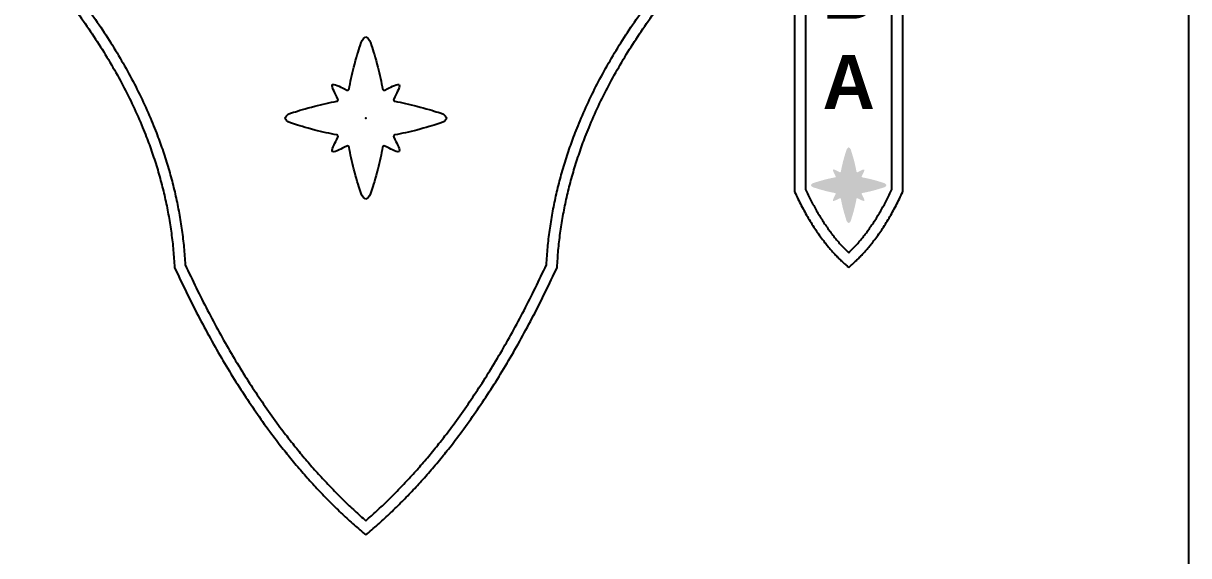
# Model space of a CAD drawing. Header units: metres. Extents: x -6.5 to 29.8, y -1.8 to 5.3.
# Drawn here: x 14.527 to 15.605, y 2.251 to 2.743 of the extents above; entities that cross this region are included whole.
import ezdxf

# ---------------------------------------------------------------- set-up
doc = ezdxf.new("R2010")
doc.units = ezdxf.units.M
for name, color, linetype, true_color in [('BANDERA$BORDE', 40, 'Continuous', 0xffbf00), ('BANDERA$ESTRELLAS$GRANDE', 252, 'Continuous', 0x696969), ('BANDERA$TEXTO', 5, 'Continuous', 0x0000ff), ('FONDO', 7, 'Continuous', 0x0f132e)]:
    doc.layers.add(name, color=color, linetype=linetype, true_color=true_color)
doc.styles.add('Predeterminado', font='')
doc.styles.get('Predeterminado').set_extended_font_data('Arial')

msp = doc.modelspace()

# ---------------------------------------------------------------- hatches: boundary and pattern name
at = {"layer": 'BANDERA$ESTRELLAS$GRANDE', "extrusion": (0, 0, -1)}
msp.add_hatch(color=256, dxfattribs=at).paths.add_polyline_path([(-15.2783, 2.58523), (-15.27665, 2.5819), (-15.27646, 2.58148), (-15.27628, 2.58108), (-15.2762, 2.58088), (-15.27613, 2.58068), (-15.27606, 2.58049), (-15.276, 2.58031), (-15.27597, 2.58022), (-15.27595, 2.58012), (-15.27592, 2.58004), (-15.2759, 2.57995), (-15.27589, 2.57986), (-15.27587, 2.57977), (-15.27586, 2.57969), (-15.27585, 2.5796), (-15.27584, 2.57952), (-15.27584, 2.57948), (-15.27584, 2.57944), (-15.27584, 2.5794), (-15.27584, 2.57936), (-15.27584, 2.57932), (-15.27584, 2.57928), (-15.27584, 2.57924), (-15.27585, 2.5792), (-15.27585, 2.57917), (-15.27586, 2.57913), (-15.27586, 2.57909), (-15.27587, 2.57905), (-15.27588, 2.57902), (-15.27588, 2.57898), (-15.27592, 2.57897), (-15.27596, 2.57896), (-15.27599, 2.57896), (-15.27603, 2.57895), (-15.27607, 2.57895), (-15.27611, 2.57894), (-15.27615, 2.57894), (-15.27619, 2.57894), (-15.27622, 2.57894), (-15.27626, 2.57894), (-15.2763, 2.57894), (-15.27634, 2.57894), (-15.27638, 2.57894), (-15.27643, 2.57894), (-15.27651, 2.57895), (-15.27659, 2.57896), (-15.27668, 2.57897), (-15.27676, 2.57898), (-15.27685, 2.579), (-15.27694, 2.57902), (-15.27703, 2.57904), (-15.27712, 2.57907), (-15.27721, 2.57909), (-15.2774, 2.57915), (-15.27759, 2.57922), (-15.27778, 2.5793), (-15.27798, 2.57938), (-15.27839, 2.57955), (-15.28209, 2.58135), (-15.28211, 2.58136), (-15.28213, 2.58137), (-15.28214, 2.58138), (-15.28216, 2.58139), (-15.28218, 2.5814), (-15.2822, 2.58141), (-15.28222, 2.58142), (-15.28224, 2.58142), (-15.28226, 2.58143), (-15.28228, 2.58143), (-15.2823, 2.58144), (-15.28232, 2.58144), (-15.28234, 2.58145), (-15.28237, 2.58145), (-15.28239, 2.58145), (-15.28241, 2.58145), (-15.28243, 2.58145), (-15.28245, 2.58145), (-15.28247, 2.58145), (-15.28249, 2.58145), (-15.28251, 2.58145), (-15.28254, 2.58145), (-15.28256, 2.58145), (-15.28258, 2.58144), (-15.2826, 2.58144), (-15.28262, 2.58143), (-15.28264, 2.58143), (-15.28266, 2.58142), (-15.28268, 2.58142), (-15.2827, 2.58141), (-15.28272, 2.5814), (-15.28274, 2.58139), (-15.28275, 2.58138), (-15.28277, 2.58137), (-15.28279, 2.58137), (-15.28281, 2.58135), (-15.28283, 2.58134), (-15.28284, 2.58133), (-15.28286, 2.58132), (-15.28288, 2.58131), (-15.28289, 2.58129), (-15.28291, 2.58128), (-15.28292, 2.58127), (-15.28294, 2.58125), (-15.28295, 2.58124), (-15.28297, 2.58122), (-15.28298, 2.5812), (-15.283, 2.58119), (-15.28301, 2.58117), (-15.28302, 2.58115), (-15.28303, 2.58113), (-15.28304, 2.58112), (-15.28305, 2.5811), (-15.28306, 2.58108), (-15.28307, 2.58106), (-15.28308, 2.58104), (-15.28309, 2.58102), (-15.2831, 2.581), (-15.28311, 2.58098), (-15.28311, 2.58096), (-15.28312, 2.58094), (-15.28312, 2.58092), (-15.28313, 2.5809), (-15.28313, 2.58088), (-15.28355, 2.57866), (-15.28405, 2.57627), (-15.28461, 2.57382), (-15.2852, 2.57142), (-15.28595, 2.56862), (-15.28786, 2.56223), (-15.28819, 2.5612), (-15.28829, 2.56091), (-15.28839, 2.56063), (-15.28845, 2.5605), (-15.2885, 2.56038), (-15.28856, 2.56026), (-15.28861, 2.56014), (-15.28867, 2.56003), (-15.28874, 2.55992), (-15.2888, 2.55981), (-15.28884, 2.55976), (-15.28887, 2.55971), (-15.28891, 2.55966), (-15.28894, 2.55961), (-15.28898, 2.55956), (-15.28902, 2.55951), (-15.28906, 2.55946), (-15.2891, 2.55941), (-15.28914, 2.55937), (-15.28918, 2.55932), (-15.28923, 2.55927), (-15.28927, 2.55923), (-15.28932, 2.55918), (-15.28937, 2.55914), (-15.28942, 2.55909), (-15.28947, 2.55905), (-15.28958, 2.55896), (-15.28969, 2.55888), (-15.28981, 2.55879), (-15.28993, 2.55871), (-15.29007, 2.55862), (-15.29021, 2.55854), (-15.29035, 2.55845), (-15.2905, 2.55854), (-15.29064, 2.55862), (-15.29078, 2.55871), (-15.2909, 2.55879), (-15.29102, 2.55888), (-15.29113, 2.55896), (-15.29124, 2.55905), (-15.29129, 2.55909), (-15.29134, 2.55914), (-15.29139, 2.55918), (-15.29144, 2.55923), (-15.29148, 2.55927), (-15.29153, 2.55932), (-15.29157, 2.55937), (-15.29161, 2.55941), (-15.29165, 2.55946), (-15.29169, 2.55951), (-15.29173, 2.55956), (-15.29177, 2.55961), (-15.2918, 2.55966), (-15.29184, 2.55971), (-15.29187, 2.55976), (-15.29191, 2.55981), (-15.29197, 2.55992), (-15.29204, 2.56003), (-15.2921, 2.56014), (-15.29215, 2.56026), (-15.29221, 2.56038), (-15.29226, 2.5605), (-15.29232, 2.56063), (-15.29242, 2.56091), (-15.29252, 2.5612), (-15.29404, 2.56612), (-15.29476, 2.56862), (-15.29551, 2.57142), (-15.2961, 2.57382), (-15.29666, 2.57627), (-15.29716, 2.57866), (-15.29758, 2.58088), (-15.29758, 2.5809), (-15.29759, 2.58092), (-15.29759, 2.58094), (-15.2976, 2.58096), (-15.2976, 2.58098), (-15.29761, 2.581), (-15.29762, 2.58102), (-15.29763, 2.58104), (-15.29763, 2.58106), (-15.29764, 2.58108), (-15.29765, 2.5811), (-15.29766, 2.58112), (-15.29768, 2.58113), (-15.29769, 2.58115), (-15.2977, 2.58117), (-15.29771, 2.58119), (-15.29773, 2.5812), (-15.29774, 2.58122), (-15.29775, 2.58124), (-15.29777, 2.58125), (-15.29778, 2.58127), (-15.2978, 2.58128), (-15.29782, 2.58129), (-15.29783, 2.58131), (-15.29785, 2.58132), (-15.29787, 2.58133), (-15.29788, 2.58134), (-15.2979, 2.58135), (-15.29792, 2.58137), (-15.29794, 2.58137), (-15.29796, 2.58138), (-15.29797, 2.58139), (-15.29799, 2.5814), (-15.29801, 2.58141), (-15.29803, 2.58142), (-15.29805, 2.58142), (-15.29807, 2.58143), (-15.29809, 2.58143), (-15.29811, 2.58144), (-15.29813, 2.58144), (-15.29815, 2.58145), (-15.29817, 2.58145), (-15.29819, 2.58145), (-15.29822, 2.58145), (-15.29824, 2.58145), (-15.29826, 2.58145), (-15.29828, 2.58145), (-15.2983, 2.58145), (-15.29832, 2.58145), (-15.29834, 2.58145), (-15.29837, 2.58145), (-15.29839, 2.58144), (-15.29841, 2.58144), (-15.29843, 2.58143), (-15.29845, 2.58143), (-15.29847, 2.58142), (-15.29849, 2.58142), (-15.29851, 2.58141), (-15.29853, 2.5814), (-15.29855, 2.58139), (-15.29857, 2.58138), (-15.29858, 2.58137), (-15.2986, 2.58136), (-15.29862, 2.58135), (-15.3019, 2.57975), (-15.30232, 2.57955), (-15.30273, 2.57938), (-15.30293, 2.5793), (-15.30312, 2.57922), (-15.30331, 2.57915), (-15.3035, 2.57909), (-15.30359, 2.57907), (-15.30368, 2.57904), (-15.30377, 2.57902), (-15.30386, 2.579), (-15.30395, 2.57898), (-15.30403, 2.57897), (-15.30412, 2.57896), (-15.3042, 2.57895), (-15.30428, 2.57894), (-15.30432, 2.57894), (-15.30437, 2.57894), (-15.30441, 2.57894), (-15.30445, 2.57894), (-15.30448, 2.57894), (-15.30452, 2.57894), (-15.30456, 2.57894), (-15.3046, 2.57894), (-15.30464, 2.57895), (-15.30468, 2.57895), (-15.30472, 2.57896), (-15.30475, 2.57896), (-15.30479, 2.57897), (-15.30483, 2.57898), (-15.30483, 2.57902), (-15.30484, 2.57905), (-15.30485, 2.57909), (-15.30485, 2.57913), (-15.30486, 2.57917), (-15.30486, 2.5792), (-15.30487, 2.57924), (-15.30487, 2.57928), (-15.30487, 2.57932), (-15.30487, 2.57936), (-15.30487, 2.5794), (-15.30487, 2.57944), (-15.30487, 2.57948), (-15.30487, 2.57952), (-15.30486, 2.5796), (-15.30485, 2.57969), (-15.30484, 2.57977), (-15.30482, 2.57986), (-15.3048, 2.57995), (-15.30478, 2.58004), (-15.30476, 2.58012), (-15.30474, 2.58022), (-15.30471, 2.58031), (-15.30465, 2.58049), (-15.30458, 2.58068), (-15.30451, 2.58088), (-15.30443, 2.58108), (-15.30425, 2.58148), (-15.30406, 2.5819), (-15.3024, 2.58525), (-15.30239, 2.58527), (-15.30238, 2.58529), (-15.30237, 2.5853), (-15.30237, 2.58532), (-15.30236, 2.58534), (-15.30236, 2.58536), (-15.30235, 2.58538), (-15.30235, 2.5854), (-15.30234, 2.58542), (-15.30234, 2.58544), (-15.30234, 2.58546), (-15.30234, 2.58548), (-15.30233, 2.5855), (-15.30233, 2.58552), (-15.30233, 2.58554), (-15.30233, 2.58556), (-15.30233, 2.58558), (-15.30234, 2.5856), (-15.30234, 2.58562), (-15.30234, 2.58564), (-15.30234, 2.58566), (-15.30235, 2.58568), (-15.30235, 2.5857), (-15.30236, 2.58572), (-15.30236, 2.58574), (-15.30237, 2.58576), (-15.30238, 2.58578), (-15.30238, 2.5858), (-15.30239, 2.58582), (-15.3024, 2.58584), (-15.30241, 2.58585), (-15.30242, 2.58587), (-15.30242, 2.58589), (-15.30243, 2.5859), (-15.30245, 2.58592), (-15.30246, 2.58594), (-15.30247, 2.58595), (-15.30248, 2.58597), (-15.30249, 2.58599), (-15.30251, 2.586), (-15.30252, 2.58602), (-15.30253, 2.58603), (-15.30255, 2.58605), (-15.30256, 2.58606), (-15.30258, 2.58607), (-15.3026, 2.58609), (-15.30261, 2.5861), (-15.30263, 2.58611), (-15.30265, 2.58612), (-15.30266, 2.58613), (-15.30268, 2.58614), (-15.3027, 2.58615), (-15.30272, 2.58616), (-15.30273, 2.58617), (-15.30275, 2.58618), (-15.30277, 2.58619), (-15.30279, 2.58619), (-15.30281, 2.5862), (-15.30283, 2.58621), (-15.30285, 2.58621), (-15.30287, 2.58622), (-15.30289, 2.58622), (-15.30291, 2.58622), (-15.30513, 2.58664), (-15.30752, 2.58714), (-15.30998, 2.5877), (-15.31238, 2.58829), (-15.31519, 2.58905), (-15.32158, 2.59096), (-15.3226, 2.59128), (-15.3229, 2.59139), (-15.32317, 2.59149), (-15.3233, 2.59154), (-15.32343, 2.5916), (-15.32355, 2.59165), (-15.32366, 2.59171), (-15.32378, 2.59177), (-15.32389, 2.59183), (-15.32399, 2.5919), (-15.32405, 2.59193), (-15.3241, 2.59197), (-15.32415, 2.592), (-15.3242, 2.59204), (-15.32425, 2.59208), (-15.3243, 2.59211), (-15.32434, 2.59215), (-15.32439, 2.59219), (-15.32444, 2.59224), (-15.32449, 2.59228), (-15.32453, 2.59232), (-15.32458, 2.59237), (-15.32462, 2.59242), (-15.32467, 2.59246), (-15.32471, 2.59251), (-15.32476, 2.59257), (-15.32484, 2.59267), (-15.32493, 2.59278), (-15.32501, 2.5929), (-15.3251, 2.59303), (-15.32518, 2.59316), (-15.32527, 2.5933), (-15.32535, 2.59345), (-15.32527, 2.5936), (-15.32518, 2.59374), (-15.3251, 2.59387), (-15.32501, 2.594), (-15.32493, 2.59412), (-15.32484, 2.59423), (-15.32476, 2.59434), (-15.32471, 2.59439), (-15.32467, 2.59444), (-15.32462, 2.59448), (-15.32458, 2.59453), (-15.32453, 2.59458), (-15.32449, 2.59462), (-15.32444, 2.59466), (-15.32439, 2.59471), (-15.32434, 2.59475), (-15.3243, 2.59479), (-15.32425, 2.59482), (-15.3242, 2.59486), (-15.32415, 2.5949), (-15.3241, 2.59493), (-15.32405, 2.59497), (-15.32399, 2.595), (-15.32389, 2.59507), (-15.32378, 2.59513), (-15.32366, 2.59519), (-15.32355, 2.59525), (-15.32343, 2.5953), (-15.3233, 2.59536), (-15.32317, 2.59541), (-15.3229, 2.59551), (-15.3226, 2.59562), (-15.31769, 2.59713), (-15.31519, 2.59785), (-15.31238, 2.59861), (-15.30998, 2.5992), (-15.30752, 2.59976), (-15.30513, 2.60026), (-15.30291, 2.60068), (-15.30289, 2.60068), (-15.30287, 2.60069), (-15.30285, 2.60069), (-15.30283, 2.6007), (-15.30281, 2.6007), (-15.30279, 2.60071), (-15.30277, 2.60071), (-15.30275, 2.60072), (-15.30273, 2.60073), (-15.30272, 2.60074), (-15.3027, 2.60075), (-15.30268, 2.60076), (-15.30266, 2.60077), (-15.30265, 2.60078), (-15.30263, 2.60079), (-15.30261, 2.6008), (-15.3026, 2.60082), (-15.30258, 2.60083), (-15.30256, 2.60084), (-15.30255, 2.60086), (-15.30253, 2.60087), (-15.30252, 2.60088), (-15.30251, 2.6009), (-15.30249, 2.60091), (-15.30248, 2.60093), (-15.30247, 2.60095), (-15.30246, 2.60096), (-15.30245, 2.60098), (-15.30243, 2.601), (-15.30242, 2.60101), (-15.30242, 2.60103), (-15.30241, 2.60105), (-15.3024, 2.60106), (-15.30239, 2.60108), (-15.30238, 2.6011), (-15.30238, 2.60112), (-15.30237, 2.60114), (-15.30236, 2.60116), (-15.30236, 2.60118), (-15.30235, 2.6012), (-15.30235, 2.60122), (-15.30234, 2.60124), (-15.30234, 2.60126), (-15.30234, 2.60128), (-15.30234, 2.6013), (-15.30233, 2.60132), (-15.30233, 2.60134), (-15.30233, 2.60136), (-15.30233, 2.60138), (-15.30233, 2.6014), (-15.30234, 2.60142), (-15.30234, 2.60144), (-15.30234, 2.60146), (-15.30234, 2.60148), (-15.30235, 2.6015), (-15.30235, 2.60152), (-15.30236, 2.60154), (-15.30236, 2.60156), (-15.30237, 2.60158), (-15.30237, 2.6016), (-15.30238, 2.60161), (-15.30239, 2.60163), (-15.3024, 2.60165), (-15.30406, 2.605), (-15.30425, 2.60542), (-15.30443, 2.60582), (-15.30451, 2.60602), (-15.30458, 2.60622), (-15.30465, 2.60641), (-15.30471, 2.60659), (-15.30474, 2.60669), (-15.30476, 2.60678), (-15.30478, 2.60687), (-15.3048, 2.60695), (-15.30482, 2.60704), (-15.30484, 2.60713), (-15.30485, 2.60721), (-15.30486, 2.6073), (-15.30487, 2.60738), (-15.30487, 2.60742), (-15.30487, 2.60746), (-15.30487, 2.6075), (-15.30487, 2.60754), (-15.30487, 2.60758), (-15.30487, 2.60762), (-15.30487, 2.60766), (-15.30486, 2.6077), (-15.30486, 2.60774), (-15.30485, 2.60777), (-15.30485, 2.60781), (-15.30484, 2.60785), (-15.30483, 2.60789), (-15.30483, 2.60792), (-15.30479, 2.60793), (-15.30475, 2.60794), (-15.30472, 2.60794), (-15.30468, 2.60795), (-15.30464, 2.60795), (-15.3046, 2.60796), (-15.30456, 2.60796), (-15.30452, 2.60796), (-15.30448, 2.60796), (-15.30445, 2.60797), (-15.30441, 2.60797), (-15.30437, 2.60796), (-15.30432, 2.60796), (-15.30428, 2.60796), (-15.3042, 2.60795), (-15.30412, 2.60794), (-15.30403, 2.60793), (-15.30395, 2.60792), (-15.30386, 2.6079), (-15.30377, 2.60788), (-15.30368, 2.60786), (-15.30359, 2.60783), (-15.3035, 2.60781), (-15.30331, 2.60775), (-15.30312, 2.60768), (-15.30293, 2.60761), (-15.30273, 2.60752), (-15.30232, 2.60735), (-15.3019, 2.60716), (-15.29856, 2.60549), (-15.29854, 2.60549), (-15.29852, 2.60548), (-15.2985, 2.60547), (-15.29848, 2.60546), (-15.29846, 2.60546), (-15.29844, 2.60545), (-15.29842, 2.60545), (-15.2984, 2.60544), (-15.29838, 2.60544), (-15.29836, 2.60544), (-15.29834, 2.60543), (-15.29832, 2.60543), (-15.2983, 2.60543), (-15.29828, 2.60543), (-15.29826, 2.60543), (-15.29824, 2.60543), (-15.29822, 2.60543), (-15.2982, 2.60543), (-15.29818, 2.60543), (-15.29816, 2.60544), (-15.29814, 2.60544), (-15.29812, 2.60544), (-15.2981, 2.60545), (-15.29808, 2.60545), (-15.29806, 2.60546), (-15.29804, 2.60546), (-15.29802, 2.60547), (-15.29801, 2.60548), (-15.29799, 2.60549), (-15.29797, 2.60549), (-15.29795, 2.6055), (-15.29793, 2.60551), (-15.29792, 2.60552), (-15.2979, 2.60553), (-15.29788, 2.60554), (-15.29787, 2.60555), (-15.29785, 2.60556), (-15.29783, 2.60558), (-15.29782, 2.60559), (-15.2978, 2.6056), (-15.29779, 2.60562), (-15.29777, 2.60563), (-15.29776, 2.60565), (-15.29775, 2.60566), (-15.29773, 2.60568), (-15.29772, 2.60569), (-15.29771, 2.60571), (-15.2977, 2.60572), (-15.29768, 2.60574), (-15.29767, 2.60576), (-15.29766, 2.60578), (-15.29765, 2.60579), (-15.29764, 2.60581), (-15.29763, 2.60583), (-15.29763, 2.60585), (-15.29762, 2.60587), (-15.29761, 2.60589), (-15.29761, 2.60591), (-15.2976, 2.60592), (-15.29759, 2.60594), (-15.29759, 2.60596), (-15.29759, 2.60598), (-15.29758, 2.606), (-15.29717, 2.60823), (-15.29666, 2.61062), (-15.2961, 2.61307), (-15.29551, 2.61548), (-15.29476, 2.61828), (-15.29285, 2.62467), (-15.29252, 2.6257), (-15.29242, 2.62599), (-15.29232, 2.62627), (-15.29226, 2.6264), (-15.29221, 2.62652), (-15.29215, 2.62664), (-15.2921, 2.62676), (-15.29204, 2.62687), (-15.29197, 2.62698), (-15.29191, 2.62709), (-15.29187, 2.62714), (-15.29184, 2.62719), (-15.2918, 2.62724), (-15.29177, 2.62729), (-15.29173, 2.62734), (-15.29169, 2.62739), (-15.29165, 2.62744), (-15.29161, 2.62749), (-15.29157, 2.62753), (-15.29153, 2.62758), (-15.29148, 2.62763), (-15.29144, 2.62767), (-15.29139, 2.62772), (-15.29134, 2.62776), (-15.29129, 2.62781), (-15.29124, 2.62785), (-15.29113, 2.62794), (-15.29102, 2.62802), (-15.2909, 2.62811), (-15.29078, 2.6282), (-15.29064, 2.62828), (-15.2905, 2.62837), (-15.29035, 2.62845), (-15.29021, 2.62837), (-15.29007, 2.62828), (-15.28993, 2.6282), (-15.28981, 2.62811), (-15.28969, 2.62802), (-15.28958, 2.62794), (-15.28947, 2.62785), (-15.28942, 2.62781), (-15.28937, 2.62776), (-15.28932, 2.62772), (-15.28927, 2.62767), (-15.28923, 2.62763), (-15.28918, 2.62758), (-15.28914, 2.62753), (-15.2891, 2.62749), (-15.28906, 2.62744), (-15.28902, 2.62739), (-15.28898, 2.62734), (-15.28894, 2.62729), (-15.28891, 2.62724), (-15.28887, 2.62719), (-15.28884, 2.62714), (-15.2888, 2.62709), (-15.28874, 2.62698), (-15.28867, 2.62687), (-15.28861, 2.62676), (-15.28856, 2.62664), (-15.2885, 2.62652), (-15.28845, 2.6264), (-15.28839, 2.62627), (-15.28829, 2.62599), (-15.28819, 2.6257), (-15.28667, 2.62078), (-15.28595, 2.61828), (-15.2852, 2.61548), (-15.28461, 2.61307), (-15.28404, 2.61062), (-15.28354, 2.60823), (-15.28313, 2.606), (-15.28312, 2.60598), (-15.28312, 2.60596), (-15.28311, 2.60594), (-15.28311, 2.60592), (-15.2831, 2.60591), (-15.2831, 2.60589), (-15.28309, 2.60587), (-15.28308, 2.60585), (-15.28307, 2.60583), (-15.28307, 2.60581), (-15.28306, 2.60579), (-15.28305, 2.60578), (-15.28304, 2.60576), (-15.28303, 2.60574), (-15.28301, 2.60572), (-15.283, 2.60571), (-15.28299, 2.60569), (-15.28298, 2.60568), (-15.28296, 2.60566), (-15.28295, 2.60565), (-15.28293, 2.60563), (-15.28292, 2.60562), (-15.28291, 2.6056), (-15.28289, 2.60559), (-15.28287, 2.60558), (-15.28286, 2.60556), (-15.28284, 2.60555), (-15.28283, 2.60554), (-15.28281, 2.60553), (-15.28279, 2.60552), (-15.28277, 2.60551), (-15.28276, 2.6055), (-15.28274, 2.60549), (-15.28272, 2.60549), (-15.2827, 2.60548), (-15.28269, 2.60547), (-15.28267, 2.60546), (-15.28265, 2.60546), (-15.28263, 2.60545), (-15.28261, 2.60545), (-15.28259, 2.60544), (-15.28257, 2.60544), (-15.28255, 2.60544), (-15.28253, 2.60543), (-15.28251, 2.60543), (-15.28249, 2.60543), (-15.28247, 2.60543), (-15.28245, 2.60543), (-15.28243, 2.60543), (-15.28241, 2.60543), (-15.28239, 2.60543), (-15.28237, 2.60543), (-15.28235, 2.60544), (-15.28232, 2.60544), (-15.28231, 2.60544), (-15.28229, 2.60545), (-15.28227, 2.60545), (-15.28225, 2.60546), (-15.28223, 2.60546), (-15.28221, 2.60547), (-15.28219, 2.60548), (-15.28217, 2.60549), (-15.28215, 2.60549), (-15.2788, 2.60716), (-15.27839, 2.60735), (-15.27798, 2.60752), (-15.27778, 2.60761), (-15.27759, 2.60768), (-15.2774, 2.60775), (-15.27721, 2.60781), (-15.27712, 2.60783), (-15.27703, 2.60786), (-15.27694, 2.60788), (-15.27685, 2.6079), (-15.27676, 2.60792), (-15.27668, 2.60793), (-15.27659, 2.60794), (-15.27651, 2.60795), (-15.27643, 2.60796), (-15.27638, 2.60796), (-15.27634, 2.60796), (-15.2763, 2.60797), (-15.27626, 2.60797), (-15.27622, 2.60796), (-15.27619, 2.60796), (-15.27615, 2.60796), (-15.27611, 2.60796), (-15.27607, 2.60795), (-15.27603, 2.60795), (-15.27599, 2.60794), (-15.27596, 2.60794), (-15.27592, 2.60793), (-15.27588, 2.60792), (-15.27588, 2.60789), (-15.27587, 2.60785), (-15.27586, 2.60781), (-15.27586, 2.60777), (-15.27585, 2.60774), (-15.27585, 2.6077), (-15.27584, 2.60766), (-15.27584, 2.60762), (-15.27584, 2.60758), (-15.27584, 2.60754), (-15.27584, 2.6075), (-15.27584, 2.60746), (-15.27584, 2.60742), (-15.27584, 2.60738), (-15.27585, 2.6073), (-15.27586, 2.60721), (-15.27587, 2.60713), (-15.27589, 2.60704), (-15.2759, 2.60695), (-15.27592, 2.60687), (-15.27595, 2.60678), (-15.27597, 2.60669), (-15.276, 2.60659), (-15.27606, 2.60641), (-15.27613, 2.60622), (-15.2762, 2.60602), (-15.27628, 2.60582), (-15.27646, 2.60542), (-15.27665, 2.605), (-15.27831, 2.60165), (-15.27832, 2.60163), (-15.27833, 2.60161), (-15.27833, 2.6016), (-15.27834, 2.60158), (-15.27835, 2.60156), (-15.27835, 2.60154), (-15.27836, 2.60152), (-15.27836, 2.6015), (-15.27837, 2.60148), (-15.27837, 2.60146), (-15.27837, 2.60144), (-15.27837, 2.60142), (-15.27838, 2.6014), (-15.27838, 2.60138), (-15.27838, 2.60136), (-15.27838, 2.60134), (-15.27838, 2.60132), (-15.27837, 2.6013), (-15.27837, 2.60128), (-15.27837, 2.60126), (-15.27837, 2.60124), (-15.27836, 2.60122), (-15.27836, 2.6012), (-15.27835, 2.60118), (-15.27835, 2.60116), (-15.27834, 2.60114), (-15.27833, 2.60112), (-15.27833, 2.6011), (-15.27832, 2.60108), (-15.27831, 2.60106), (-15.2783, 2.60105), (-15.27829, 2.60103), (-15.27828, 2.60101), (-15.27827, 2.601), (-15.27826, 2.60098), (-15.27825, 2.60096), (-15.27824, 2.60095), (-15.27823, 2.60093), (-15.27822, 2.60091), (-15.2782, 2.6009), (-15.27819, 2.60088), (-15.27817, 2.60087), (-15.27816, 2.60086), (-15.27814, 2.60084), (-15.27813, 2.60083), (-15.27811, 2.60082), (-15.2781, 2.6008), (-15.27808, 2.60079), (-15.27806, 2.60078), (-15.27805, 2.60077), (-15.27803, 2.60076), (-15.27801, 2.60075), (-15.27799, 2.60074), (-15.27797, 2.60073), (-15.27796, 2.60072), (-15.27794, 2.60071), (-15.27792, 2.60071), (-15.2779, 2.6007), (-15.27788, 2.6007), (-15.27786, 2.60069), (-15.27784, 2.60069), (-15.27782, 2.60068), (-15.2778, 2.60068), (-15.27558, 2.60026), (-15.27318, 2.59976), (-15.27073, 2.5992), (-15.26833, 2.59861), (-15.26552, 2.59785), (-15.25913, 2.59594), (-15.25811, 2.59562), (-15.25781, 2.59551), (-15.25754, 2.59541), (-15.25741, 2.59536), (-15.25728, 2.5953), (-15.25716, 2.59525), (-15.25704, 2.59519), (-15.25693, 2.59513), (-15.25682, 2.59507), (-15.25672, 2.595), (-15.25666, 2.59497), (-15.25661, 2.59493), (-15.25656, 2.5949), (-15.25651, 2.59486), (-15.25646, 2.59482), (-15.25641, 2.59479), (-15.25637, 2.59475), (-15.25632, 2.59471), (-15.25627, 2.59466), (-15.25622, 2.59462), (-15.25618, 2.59458), (-15.25613, 2.59453), (-15.25609, 2.59448), (-15.25604, 2.59444), (-15.256, 2.59439), (-15.25595, 2.59434), (-15.25587, 2.59423), (-15.25578, 2.59412), (-15.25569, 2.594), (-15.25561, 2.59387), (-15.25552, 2.59374), (-15.25544, 2.5936), (-15.25535, 2.59345), (-15.25544, 2.5933), (-15.25552, 2.59316), (-15.25561, 2.59303), (-15.25569, 2.5929), (-15.25578, 2.59278), (-15.25587, 2.59267), (-15.25595, 2.59257), (-15.256, 2.59251), (-15.25604, 2.59246), (-15.25609, 2.59242), (-15.25613, 2.59237), (-15.25618, 2.59232), (-15.25622, 2.59228), (-15.25627, 2.59224), (-15.25632, 2.59219), (-15.25637, 2.59215), (-15.25641, 2.59211), (-15.25646, 2.59208), (-15.25651, 2.59204), (-15.25656, 2.592), (-15.25661, 2.59197), (-15.25666, 2.59193), (-15.25672, 2.5919), (-15.25682, 2.59183), (-15.25693, 2.59177), (-15.25704, 2.59171), (-15.25716, 2.59165), (-15.25728, 2.5916), (-15.25741, 2.59154), (-15.25754, 2.59149), (-15.25781, 2.59139), (-15.25811, 2.59128), (-15.26302, 2.58977), (-15.26552, 2.58905), (-15.26833, 2.58829), (-15.27073, 2.5877), (-15.27318, 2.58714), (-15.27558, 2.58664), (-15.2778, 2.58622), (-15.27782, 2.58622), (-15.27784, 2.58622), (-15.27786, 2.58621), (-15.27788, 2.58621), (-15.2779, 2.5862), (-15.27792, 2.58619), (-15.27794, 2.58619), (-15.27796, 2.58618), (-15.27797, 2.58617), (-15.27799, 2.58616), (-15.27801, 2.58615), (-15.27803, 2.58614), (-15.27805, 2.58613), (-15.27806, 2.58612), (-15.27808, 2.58611), (-15.2781, 2.5861), (-15.27811, 2.58609), (-15.27813, 2.58607), (-15.27814, 2.58606), (-15.27816, 2.58605), (-15.27817, 2.58603), (-15.27819, 2.58602), (-15.2782, 2.586), (-15.27822, 2.58599), (-15.27823, 2.58597), (-15.27824, 2.58595), (-15.27825, 2.58594), (-15.27826, 2.58592), (-15.27827, 2.5859), (-15.27828, 2.58589), (-15.27829, 2.58587), (-15.2783, 2.58585), (-15.27831, 2.58584), (-15.27832, 2.58582), (-15.27833, 2.5858), (-15.27833, 2.58578), (-15.27834, 2.58576), (-15.27835, 2.58574), (-15.27835, 2.58572), (-15.27836, 2.5857), (-15.27836, 2.58568), (-15.27837, 2.58566), (-15.27837, 2.58564), (-15.27837, 2.58562), (-15.27837, 2.5856), (-15.27838, 2.58558), (-15.27838, 2.58556), (-15.27838, 2.58554), (-15.27838, 2.58552), (-15.27838, 2.5855), (-15.27837, 2.58548), (-15.27837, 2.58546), (-15.27837, 2.58544), (-15.27837, 2.58542), (-15.27836, 2.5854), (-15.27836, 2.58538), (-15.27835, 2.58536), (-15.27835, 2.58534), (-15.27834, 2.58532), (-15.27833, 2.5853), (-15.27833, 2.58529), (-15.27832, 2.58527), (-15.27831, 2.58525)], flags=0)

# ---------------------------------------------------------------- linework, layer by layer
at = {"layer": 'BANDERA$BORDE'}
for points in [[(15.34035, 2.58733), (15.34035, 3.37012), (15.24035, 3.37012), (15.24035, 2.58733)], [(15.33035, 2.58954), (15.33035, 3.36012), (15.25035, 3.36012), (15.25035, 2.58954)]]:
    msp.add_lwpolyline(points, dxfattribs=at)
for points in [[(14.54364, 2.79463), (14.65968, 2.65963), (14.66665, 2.51746)], [(14.55364, 2.79833), (14.66878, 2.66298), (14.67654, 2.5199)], [(15.01074, 2.5199), (15.0185, 2.66298), (15.13364, 2.79833)], [(15.02063, 2.51746), (15.02761, 2.65963), (15.14364, 2.79463)], [(15.25035, 2.58954), (15.26774, 2.55257), (15.29035, 2.53088)], [(15.29035, 2.53088), (15.31297, 2.55257), (15.33035, 2.58954)], [(15.24035, 2.58733), (15.26141, 2.5417), (15.29035, 2.51746)], [(15.29035, 2.51746), (15.3193, 2.5417), (15.34035, 2.58733)], [(14.66665, 2.51746), (14.74119, 2.35593), (14.84364, 2.27012)], [(14.67654, 2.5199), (14.74752, 2.36679), (14.84364, 2.28326)], [(14.84364, 2.28326), (14.93976, 2.36679), (15.01074, 2.5199)], [(14.84364, 2.27012), (14.94609, 2.35593), (15.02063, 2.51746)]]:
    msp.add_open_spline(points, degree=2, dxfattribs=at)
at = {"layer": 'BANDERA$ESTRELLAS$GRANDE'}
for centre, start, end in [((14.8267, 2.68265), 243.28952, 350.20244), ((14.86059, 2.68265), 189.79756, 296.71048), ((14.81649, 2.67245), 279.79756, 26.71048), ((14.87079, 2.67245), 153.28952, 260.20244), ((14.81649, 2.63856), 333.28952, 80.20244), ((14.87079, 2.63856), 99.79756, 206.71048), ((14.8267, 2.62832), 9.8121, 121.39053), ((14.86058, 2.62832), 58.60947, 170.1879)]:
    msp.add_arc(centre, 0.00148, start, end, dxfattribs=at)
for points, knots in [([(14.82815, 2.6824), (14.82919, 2.6884), (14.833, 2.70559), (14.83915, 2.72498), (14.84016, 2.72855), (14.84364, 2.7305)], [0.490095828, 0.490095828, 0.490095828, 0.490095828, 0.500144172, 0.512779901, 0.52541563, 0.52541563, 0.52541563, 0.52541563]), ([(14.84364, 2.7305), (14.84712, 2.72855), (14.84813, 2.72498), (14.85428, 2.70559), (14.85809, 2.6884), (14.85913, 2.6824)], [0.52541563, 0.52541563, 0.52541563, 0.52541563, 0.538051358, 0.550687087, 0.560735431, 0.560735431, 0.560735431, 0.560735431]), ([(14.81782, 2.67311), (14.81628, 2.67617), (14.81387, 2.6809), (14.81223, 2.68485), (14.81263, 2.68651)], [0.467070355, 0.467070355, 0.467070355, 0.467070355, 0.471809759, 0.4776501, 0.4776501, 0.4776501, 0.4776501]), ([(14.81263, 2.68651), (14.81429, 2.68691), (14.81824, 2.68528), (14.82297, 2.68287), (14.82603, 2.68133)], [0.4776501, 0.4776501, 0.4776501, 0.4776501, 0.483490441, 0.488229845, 0.488229845, 0.488229845, 0.488229845]), ([(14.86125, 2.68133), (14.86431, 2.68287), (14.86904, 2.68528), (14.87299, 2.68691), (14.87465, 2.68651)], [0.562601414, 0.562601414, 0.562601414, 0.562601414, 0.567340818, 0.573181159, 0.573181159, 0.573181159, 0.573181159]), ([(14.87465, 2.68651), (14.87505, 2.68485), (14.87341, 2.6809), (14.87101, 2.67617), (14.86947, 2.67311)], [0.573181159, 0.573181159, 0.573181159, 0.573181159, 0.5790215, 0.583760904, 0.583760904, 0.583760904, 0.583760904]), ([(14.76864, 2.6555), (14.77059, 2.65898), (14.77416, 2.65999), (14.79355, 2.66614), (14.81074, 2.66995), (14.81675, 2.67099)], [0.42988457, 0.42988457, 0.42988457, 0.42988457, 0.442520299, 0.455156028, 0.465204372, 0.465204372, 0.465204372, 0.465204372]), ([(14.87054, 2.67099), (14.87654, 2.66995), (14.89373, 2.66614), (14.91312, 2.65999), (14.91669, 2.65898), (14.91864, 2.6555)], [0.585626887, 0.585626887, 0.585626887, 0.585626887, 0.595675231, 0.60831096, 0.620946689, 0.620946689, 0.620946689, 0.620946689]), ([(14.81675, 2.64001), (14.81074, 2.64105), (14.79355, 2.64486), (14.77416, 2.65101), (14.77059, 2.65202), (14.76864, 2.6555)], [0.394564769, 0.394564769, 0.394564769, 0.394564769, 0.404613113, 0.417248842, 0.42988457, 0.42988457, 0.42988457, 0.42988457]), ([(14.91864, 2.6555), (14.91669, 2.65202), (14.91312, 2.65101), (14.89373, 2.64486), (14.87654, 2.64105), (14.87054, 2.64001)], [0.620946689, 0.620946689, 0.620946689, 0.620946689, 0.633582418, 0.646218146, 0.65626649, 0.65626649, 0.65626649, 0.65626649]), ([(14.81263, 2.62449), (14.81223, 2.62615), (14.81387, 2.6301), (14.81628, 2.63483), (14.81782, 2.63789)], [0.382119041, 0.382119041, 0.382119041, 0.382119041, 0.387959382, 0.392698786, 0.392698786, 0.392698786, 0.392698786]), ([(14.86947, 2.63789), (14.87101, 2.63483), (14.87341, 2.6301), (14.87505, 2.62615), (14.87465, 2.62449)], [0.276013432, 0.276013432, 0.276013432, 0.276013432, 0.280752836, 0.286593177, 0.286593177, 0.286593177, 0.286593177]), ([(14.82593, 2.62958), (14.82291, 2.62811), (14.81822, 2.62572), (14.81429, 2.6241), (14.81263, 2.62449)], [0.371602069, 0.371602069, 0.371602069, 0.371602069, 0.3762787, 0.382119041, 0.382119041, 0.382119041, 0.382119041]), ([(14.84364, 2.5805), (14.84016, 2.58245), (14.83915, 2.58602), (14.833, 2.6054), (14.8292, 2.62257), (14.82816, 2.62857)], [0.334356109, 0.334356109, 0.334356109, 0.334356109, 0.346991838, 0.359627567, 0.369654658, 0.369654658, 0.369654658, 0.369654658]), ([(14.85912, 2.62857), (14.85808, 2.62257), (14.85428, 2.6054), (14.84813, 2.58602), (14.84712, 2.58245), (14.84364, 2.5805)], [0.29905756, 0.29905756, 0.29905756, 0.29905756, 0.309084651, 0.32172038, 0.334356109, 0.334356109, 0.334356109, 0.334356109]), ([(14.87465, 2.62449), (14.87299, 2.6241), (14.86906, 2.62572), (14.86437, 2.62811), (14.86135, 2.62958)], [0.286593177, 0.286593177, 0.286593177, 0.286593177, 0.292433518, 0.297110149, 0.297110149, 0.297110149, 0.297110149])]:
    msp.add_open_spline(points, degree=3, knots=knots, dxfattribs=at)
msp.add_point((14.84364, 2.6555), dxfattribs=at)
at = {"layer": 'FONDO'}
msp.add_lwpolyline([(7.0834, -0.2986), (15.60491, -0.2986), (15.60491, 5.19946), (7.0834, 5.19946)], close=True, dxfattribs=at)

# ---------------------------------------------------------------- texts
at = {"layer": 'BANDERA$TEXTO', "insert": (15.29035, 2.96402), "char_height": 0.05, "width": 0.1873626, "attachment_point": 2, "style": 'Predeterminado'}
msp.add_mtext('{\\fBahnschrift|b1;A}\\P{\\fBahnschrift|b1;L}\\P{\\fBahnschrift|b1;B}\\P{\\fBahnschrift|b1;A}\\P', dxfattribs=at)

doc.saveas('drawing.dxf')
